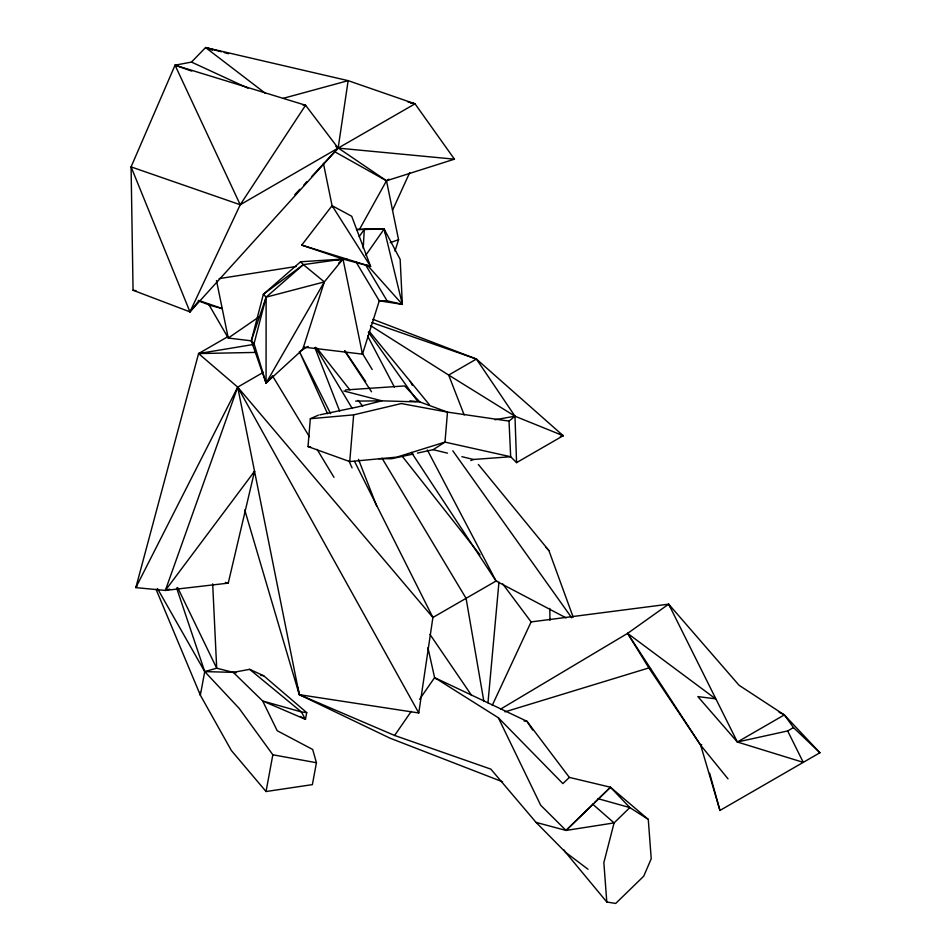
<?xml version="1.0" encoding="UTF-8"?>
<svg xmlns="http://www.w3.org/2000/svg" width="951" height="951" viewBox="0 0 951 951"><rect width="100%" height="100%" fill="white"/><g stroke="black" fill="none" stroke-linecap="round" stroke-linejoin="round"><path stroke-width="1.43" d="M363.223 248.259L364.281 229.464L384.145 229.013L400.157 259.338L402.356 304.379L379.283 300.837L356.268 262.345M372.875 319.298L476.427 359.05L563.194 435.713L516.571 462.626L510.675 456.753L444.985 442.108L396.84 457.11L349.742 461.58L308.005 446.578L310.335 418.725L318.454 415.135M349.742 461.58L353.653 414.862L401.322 403.557L447.493 412.116L509.023 421.103L514.978 416.205L563.194 435.713L560.353 436.545M487.982 702.741L498.954 582.143M311.94 176.256L338.14 148.106L348.149 80.657L205.594 47.55L191.484 62.077L175.043 65.191L131.083 166.889L133.057 290.257L189.962 311.869L338.14 148.106L415.028 103.814L454.435 159.174L386.498 180.773L359.407 229.536M244.728 509.902L299.256 694.646L418.773 712.965L432.895 617.484L354.521 461.342M266.042 791.529L231.343 750.482L200.352 695.181L204.727 671.596L216.697 668.208L233.28 672.369L262.69 700.994L277.193 730.713L312.677 749.471L316.433 762.726L312.38 784.634L266.042 791.529L272.842 754.785L239.141 708.364L204.727 671.596L157.509 588.598M306.721 712.608L305.473 719.348L262.69 700.994L301.348 711.919L306.721 712.608L263.653 675.721L249.649 669.338L233.28 672.369L204.727 671.596L176.636 588.003M263.403 372.281L237.702 387.128L165.367 590.428L228.24 583.129L254.547 471.268L165.367 590.428L135.838 587.623L198.581 353.57L227.836 336.678M272.045 376.632L266.066 383.063L251.29 340.827L263.356 294.287L300.575 261.775L343.002 259.064L324.327 281.912L302.703 349.516L266.066 383.063L254.06 343.691L266.125 297.152L303.345 264.64L343.002 259.064L370.605 266.458L351.704 216.257L332.077 205.678L301.74 245.108L343.002 259.064L362.462 354.141L303.464 347.079M362.462 354.141L379.401 300.468M394.998 251.028L398.564 239.735L386.498 180.773L335.798 146.347M392.537 210.254L409.703 172.606M492.273 705.333L531.11 621.918L668.672 604.158L739.07 685.279L784.337 714.902L819.917 752.74L719.955 810.454L700.685 745.239L627.612 633.366L500.606 709.113M240.223 204.75L131.083 166.889L189.962 311.869L240.223 204.75L305.568 105.24L175.043 65.191L240.223 204.75L338.14 148.106L454.435 159.174M253.727 344.428L198.581 353.57L237.702 387.128L135.838 587.623L137.396 585.115M253.121 473.836L254.547 471.268M324.327 281.912L266.066 383.063L266.125 297.152L263.356 294.287L303.345 264.64L324.327 281.912L266.125 297.152L251.29 340.827L254.06 343.691M432.895 617.484L237.702 387.128L299.256 694.646L394.606 735.456L411.272 711.36M419.605 699.306L434.607 677.623L427.926 647.702M365.885 255.082L384.145 229.013L356.494 229.5L376.346 229.048M359.181 236.561L364.281 229.464M189.962 311.869L199.009 300.564M294.81 194.658L299.838 189.249M303.88 184.922L306.9 181.665M536.079 822.401L566.035 830.437L610.471 787.226L648.285 819.405L651.221 858.777L643.732 876.18L615.689 903.45L606.797 902L565.56 852.286L536.079 822.401L490.847 769.133L394.606 735.456M648.285 819.405L629.835 807.589L610.471 787.226L569.34 777.407L526.961 721.274L434.607 677.623L498.348 717.755L540.679 805.212L566.035 830.437L592.485 804.712M594.601 802.656L610.471 787.226M569.34 777.407L562.885 783.6L498.348 717.755M338.711 263.058L343.002 259.064L335.715 260.205M627.612 633.366L668.672 604.158L737.37 742.018L803.274 762.357L787.666 730.939L737.37 742.018L697.856 696.596L715.58 698.83L627.612 633.366L648.879 667.923L700.685 745.239L728.014 778.857M258.767 317.052L228.252 338.057L208.412 303.809M340.565 260.74L343.002 259.064M389.007 179.168L386.498 180.773L334.776 151.756M417.418 453.104L433.145 449.668L444.985 442.108L447.493 412.116L419.878 401.964L381.874 400.835L355.65 401.12M300.492 350.871L308.219 346.414M516.571 462.626L514.978 416.205L476.427 359.05L448.67 375.074L370.426 325.527M432.764 617.556L496.672 580.669M700.685 745.239L701.719 744.633M737.37 742.018L784.337 714.902L793.491 727.586L819.917 752.74M787.666 730.939L793.491 727.586M470.816 460.605L473.42 459.476L510.675 456.753L509.023 421.103M390.231 242.624L398.564 239.735M504.981 711.847L648.879 667.923L651.245 669.659M165.367 590.428L169.635 589.156M283.339 98.298L348.149 80.657L415.028 103.814L410.689 102.958M413.126 454.043L391.681 458.727L378.664 458.667M319.857 414.838L357.873 406.897L381.874 400.835L343.882 390.98M495.007 419.76L514.978 416.205L448.67 375.074L464.171 414.945M219.099 278.643L296.355 266.435M566.035 830.437L614.084 822.912L629.835 807.589L598.048 798.674M310.335 418.725L353.653 414.862M345.51 389.958L404.603 385.94L419.878 401.964M198.581 353.57L256.401 352.393M379.283 300.837L387.069 300.801L402.356 304.379L401.738 301.562M344.476 259.159L347.412 259.361M308.005 446.578L310.597 446.804M524.084 721.001L526.961 721.274L532.584 730.023M233.28 672.369L236.169 672.69M260.764 675.4L263.653 675.721M409.94 400.835L415.623 401.477M251.849 340.886L228.252 338.057L216.471 280.509M133.057 290.257L135.981 290.637M302.644 104.8L305.568 105.24L338.14 148.106M272.842 754.785L316.433 762.726M433.145 449.668L447.529 453.163M461.913 456.67L473.42 459.476M225.387 582.416L228.24 583.129M265.484 93.4L205.594 47.55L221.369 51.794M224.246 52.555L228.549 53.72M407.86 101.888L415.028 103.814M301.74 245.108L370.605 266.458L332.077 205.678M198.581 300.409L222.225 308.576L210.599 305.473L198.319 300.789M371.936 322.532L476.427 359.05M175.043 65.191L191.686 71.087M205.594 47.55L212.43 50.189M502.58 781.805L389.946 738.142L299.256 694.646L297.948 687.359M191.484 62.077L247.973 88.17M779.095 712.204L784.337 714.902M411.414 452.391L496.053 581.025L566.095 617.888M559.307 433.585L563.194 435.713M300.361 716.507L305.473 719.348L301.348 711.919L249.649 669.338M588.003 869.238L565.56 852.286L563.895 849.837M434.607 677.623L436.925 679.394M592.544 804.035L614.084 822.912L603.861 862.616L606.797 902M300.575 261.775L303.345 264.64M545.826 547.3L548.882 550.522L573.156 617.116M367.419 265.258L402.356 304.379L384.145 229.013L385.262 233.15M369.19 331.317L429.472 404.841M478.365 464.492L548.882 550.522M316.933 348.137L349.909 389.934M358.158 400.383L362.735 406.196M402.118 456.123L479.982 554.813M502.758 583.95L531.11 621.918M368.346 332.196L417.465 401.179M452.795 450.798L571.729 617.829M430.018 634.46L471.648 695.478M344.916 350.824L365.66 381.517M344.678 350.967L371.532 391.776M362.176 352.999L372.186 369.511M272.39 375.669L309.348 436.664M317.052 449.371L333.979 477.331M365.541 264.794L387.069 300.801M315.566 347.317L352.239 408.478M382.029 458.168L466.073 598.334L483.881 701.469M237.702 387.128L418.773 712.965M410.226 381.375L412.33 385.262M367.621 336.012L394.403 387.105M427.379 450.001L496.053 581.025M330.603 413.697L299.387 351.513L327.572 413.744M668.672 604.158L669.968 606.809M177.659 587.575L216.697 668.208L212.679 583.855M349.005 461.104L352.072 467.868M156.071 589.323L200.352 695.181L200.067 692.245M314.888 347.626L339.638 411.07M358.479 459.345L376.774 506.241M709.648 773.258L719.955 810.454M323.411 163.358L332.315 206.854M549.797 608.414L549.975 620.29"/></g></svg>
